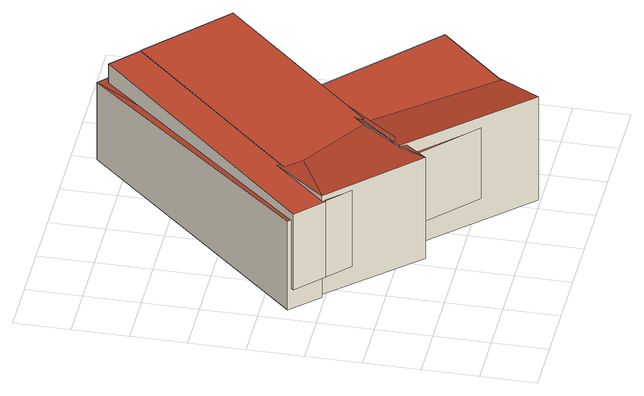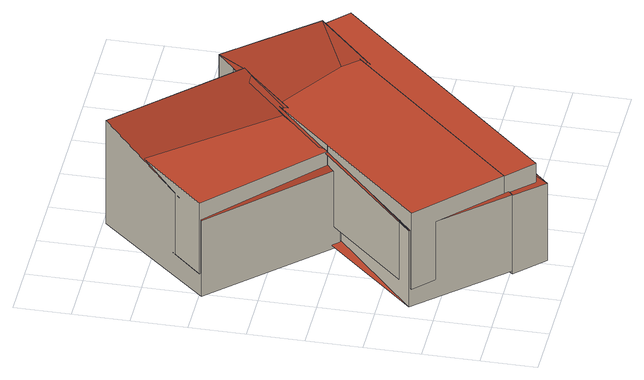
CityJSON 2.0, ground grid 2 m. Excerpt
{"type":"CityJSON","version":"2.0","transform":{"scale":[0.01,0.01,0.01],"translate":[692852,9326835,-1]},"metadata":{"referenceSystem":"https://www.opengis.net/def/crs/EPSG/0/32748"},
"CityObjects":{
"building1":{"type":"Building","attributes":{"description":"7, created by Fairuz Akmal Pradana","name":"AC14-7","relativeToTerrain":"entirelyAboveTerrain","GrossPlannedArea":{"value":120,"uom":"m2"},"ConstructionMethod":"New Building","IsLandmarked":"NO","dateOfConstruction":"2025-01-01","measuredHeight":4.33,"class":"1000","function":"1000","usage":"1000","roofType":"1030","storeysAboveGround":2,"storeysBelowGround":0},"geometry":[{"type":"MultiSurface","lod":"2","boundaries":[[[0,1,2,3]],[[4,5,6,7]],[[8,9,10,11]],[[12,13,14,15]],[[16,17,18,19]],[[20,21,22,23]],[[24,25,26,27,28]],[[9,8,29,30]],[[1,0,31,32]],[[33,34,35,36]],[[37,38,39,40]],[[41,42,43,44]],[[45,46,47,48]],[[27,26,21,20]],[[49,50,51,52]],[[53,54,55,56]],[[50,0,3,51]],[[8,49,52,29]],[[0,4,7,31]],[[1,53,56,2]],[[9,33,36,10]],[[54,9,30,55]],[[5,1,32,6]],[[15,14,38,37]],[[19,18,42,41]],[[23,22,46,45]],[[34,8,11,35]],[[40,39,13,12]],[[44,43,17,16]],[[48,47,57,58]],[[58,57,25,24,28]],[[13,39,38,14]],[[22,21,26]],[[22,25,57]],[[22,47,46]],[[22,57,47]],[[50,49,8,9,54,53,1,0]],[[52,51,3,2,56,55,30,29]],[[31,7,6,32]],[[27,28,58,23,20]],[[4,0,1,5]],[[42,17,43]],[[42,18,17]],[[22,26,25]],[[34,33,9,8]],[[19,16,44,41]],[[58,48,45,23]],[[36,35,11,10]],[[12,40,37,15]]],"semantics":{"surfaces":[{"type":"WallSurface","name":"Outer Wall 1"},{"type":"WallSurface","name":"Outer Wall 2"},{"type":"WallSurface","name":"Outer Wall 3"},{"type":"WallSurface","name":"Outer Wall 4"},{"type":"WallSurface","name":"Outer Wall 5"},{"type":"WallSurface","name":"Outer Wall 6"},{"type":"WallSurface","name":"Outer Wall 7"},{"type":"WallSurface","name":"Outer Wall 8"},{"type":"WallSurface","name":"Outer Wall 9"},{"type":"RoofSurface","name":"Roof 1"},{"type":"RoofSurface","name":"Roof 2"},{"type":"RoofSurface","name":"Roof 3"},{"type":"RoofSurface","name":"Roof 4"},{"type":"RoofSurface","name":"Roof 5"},{"type":"RoofSurface","name":"Roof 6"},{"type":"RoofSurface","name":"Roof 7"},{"type":"RoofSurface","name":"Roof 8"},{"type":"RoofSurface","name":"Roof 9"},{"type":"RoofSurface","name":"Roof 10"},{"type":"GroundSurface","description":"Bodenplatte","name":"Base Surface"}],"values":[0,0,0,0,0,0,0,1,1,1,1,1,1,2,3,3,4,4,4,5,5,6,6,6,6,6,7,7,7,7,8,9,10,11,12,12,13,13,13,13,14,15,15,16,17,17,17,18,19]}}]}
},
"vertices":[
[886,1380,100],[145,596,100],[145,596,413],[886,1380,413],[790,1471,100],[48,688,100],[48,688,411],[790,1471,411],[828,763,100],[473,388,100],[473,388,389],[828,763,389],[856,9,9],[856,9,432],[1212,409,319],[1212,409,9],[143,609,15],[143,609,383],[887,1409,337],[887,1409,15],[825,809,27],[825,809,386],[1162,1109,340],[1162,1109,27],[475,409,340],[475,409,436],[831,809,386],[831,809,27],[475,409,27],[828,763,413],[473,388,413],[886,1380,411],[145,596,411],[856,26,100],[1211,401,100],[1211,401,389],[856,26,389],[831,809,9],[831,809,327],[475,409,440],[475,409,9],[787,1509,15],[787,1509,332],[50,709,378],[50,709,15],[887,1409,27],[887,1409,340],[143,609,433],[143,609,27],[827,763,100],[1163,1118,100],[1163,1118,413],[827,763,413],[421,335,100],[473,389,100],[473,389,413],[421,335,413],[418,309,443],[418,309,27]
]}
